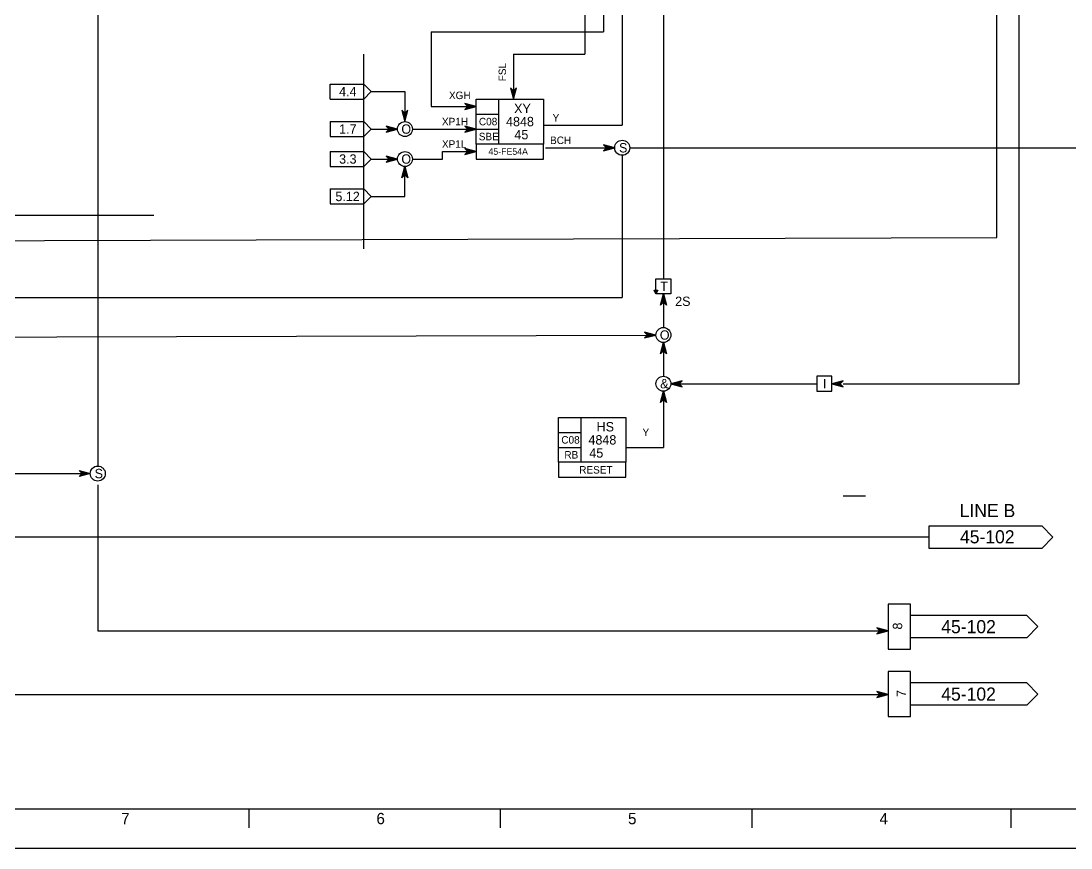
# Model space of a CAD drawing. Extents: x 0 to 841, y 0 to 594.
# Drawn here: x 358.5 to 638.8, y 0 to 220.9 of the extents above; entities that cross this region are included whole.
import ezdxf

# ---------------------------------------------------------------- set-up
doc = ezdxf.new("R2010")
doc.units = 0
for name, color, linetype in [('01-LIN-025-A', 7, 'Continuous'), ('08-LIN-050-A', 7, 'Continuous'), ('09-LIN-050-B', 7, 'Continuous'), ('12-LIN-100-A', 7, 'Continuous'), ('43-', 7, 'Continuous'), ('46-', 7, 'Continuous'), ('48-BOR-018', 7, 'Continuous'), ('49-LOG-UD', 7, 'Continuous'), ('50-REV-035-TRNG', 7, 'Continuous')]:
    doc.layers.add(name, color=color, linetype=linetype)

msp = doc.modelspace()

# ---------------------------------------------------------------- linework, layer by layer
at = {"layer": '01-LIN-025-A'}
for p, q in [((648.95, 10.38), (10.33, 10.38)), ((648.95, 10.38), (10.33, 10.38)), ((419.3, 10.38), (419.3, 5.35)), ((419.3, 10.38), (419.3, 5.35)), ((486.46, 10.38), (486.46, 5.35)), ((486.46, 10.38), (486.46, 5.35)), ((553.61, 10.38), (553.61, 5.35)), ((553.61, 10.38), (553.61, 5.35)), ((622.78, 10.37), (622.78, 5.35)), ((622.78, 10.37), (622.78, 5.35))]:
    msp.add_line(p, q, dxfattribs=at)
at = {"layer": '08-LIN-050-A'}
msp.add_line((601, 83), (343, 83), dxfattribs=at)
at = {"layer": '09-LIN-050-B'}
msp.add_lwpolyline([(0, 0), (841, 0), (841, 594), (0, 594)], close=True, dxfattribs=at)
msp.add_lwpolyline([(0, 0), (841, 0), (841, 594), (0, 594)], close=True, dxfattribs=at)
at = {"layer": '12-LIN-100-A'}
for p, q in [((441, 200), (441, 204)), ((441, 204), (450, 204)), ((450, 204), (452, 202)), ((452, 202), (450, 200)), ((441, 200), (450, 200)), ((441, 194), (441, 190)), ((441, 194), (450, 194)), ((452, 192), (450, 194)), ((450, 190), (452, 192)), ((441, 190), (450, 190)), ((441, 186), (441, 182)), ((441, 186), (450, 186)), ((452, 184), (450, 186)), ((450, 182), (452, 184)), ((441, 182), (450, 182)), ((441, 176), (441, 172)), ((441, 176), (450, 176)), ((452, 174), (450, 176)), ((450, 172), (452, 174)), ((441, 172), (450, 172))]:
    msp.add_line(p, q, dxfattribs=at)
at = {"layer": '43-'}
for p, q in [((601, 86), (631, 86)), ((601, 80), (601, 86)), ((631, 86), (634, 83)), ((634, 83), (631, 80)), ((631, 80), (601, 80))]:
    msp.add_line(p, q, dxfattribs=at)
at = {"layer": '46-'}
for p, q in [((450, 160), (450, 212)), ((490, 202.2), (489.2, 203)), ((489.2, 203), (490, 200)), ((490, 202), (489.4, 202.6)), ((489.4, 202.6), (490, 200.4)), ((490, 201.8), (489.6, 202.2)), ((489.6, 202.2), (490, 200.8)), ((490, 200), (490.8, 203)), ((490.8, 203), (490, 202.2)), ((490, 200.4), (490.6, 202.6)), ((490.6, 202.6), (490, 202)), ((490, 200.8), (490.4, 202.2)), ((490.4, 202.2), (490, 201.8)), ((490, 201.6), (489.8, 201.8)), ((489.8, 201.8), (490, 201.2)), ((490, 201.2), (490.2, 201.8)), ((490.2, 201.8), (490, 201.6)), ((461, 196.2), (460.2, 197)), ((460.2, 197), (461, 194)), ((461, 196), (460.4, 196.6)), ((460.4, 196.6), (461, 194.4)), ((461, 194), (461.8, 197)), ((461.8, 197), (461, 196.2)), ((461, 194.4), (461.6, 196.6)), ((461.6, 196.6), (461, 196)), ((480, 198), (477, 198.8)), ((477, 198.8), (477.8, 198)), ((477.8, 198), (477, 197.2)), ((477, 197.2), (480, 198)), ((479.6, 198), (477.4, 198.6)), ((477.4, 198.6), (478, 198)), ((478, 198), (477.4, 197.4)), ((477.4, 197.4), (479.6, 198)), ((479.2, 198), (477.8, 198.4)), ((477.8, 198.4), (478.2, 198)), ((478.2, 198), (477.8, 197.6)), ((477.8, 197.6), (479.2, 198)), ((478.8, 198), (478.2, 198.2)), ((478.2, 198.2), (478.4, 198)), ((478.4, 198), (478.2, 197.8)), ((478.2, 197.8), (478.8, 198)), ((461, 195.8), (460.6, 196.2)), ((460.6, 196.2), (461, 194.8)), ((461, 195.6), (460.8, 195.8)), ((460.8, 195.8), (461, 195.2)), ((461, 194.8), (461.4, 196.2)), ((461.4, 196.2), (461, 195.8)), ((461, 195.2), (461.2, 195.8)), ((461.2, 195.8), (461, 195.6)), ((459, 192), (456, 192.8)), ((456, 192.8), (456.8, 192)), ((456.8, 192), (456, 191.2)), ((456, 191.2), (459, 192)), ((458.6, 192), (456.4, 192.6)), ((456.4, 192.6), (457, 192)), ((457, 192), (456.4, 191.4)), ((456.4, 191.4), (458.6, 192)), ((458.2, 192), (456.8, 192.4)), ((456.8, 192.4), (457.2, 192)), ((457.2, 192), (456.8, 191.6)), ((456.8, 191.6), (458.2, 192)), ((457.8, 192), (457.2, 192.2)), ((457.2, 192.2), (457.4, 192)), ((457.4, 192), (457.2, 191.8)), ((457.2, 191.8), (457.8, 192)), ((480, 192), (477, 192.8)), ((477, 192.8), (477.8, 192)), ((477.8, 192), (477, 191.2)), ((477, 191.2), (480, 192)), ((479.6, 192), (477.4, 192.6)), ((477.4, 192.6), (478, 192)), ((478, 192), (477.4, 191.4)), ((477.4, 191.4), (479.6, 192)), ((479.2, 192), (477.8, 192.4)), ((477.8, 192.4), (478.2, 192)), ((478.2, 192), (477.8, 191.6)), ((477.8, 191.6), (479.2, 192)), ((478.8, 192), (478.2, 192.2)), ((478.2, 192.2), (478.4, 192)), ((478.4, 192), (478.2, 191.8)), ((478.2, 191.8), (478.8, 192)), ((480, 186), (477, 186.8)), ((477, 186.8), (477.8, 186)), ((477.8, 186), (477, 185.2)), ((477, 185.2), (480, 186)), ((479.6, 186), (477.4, 186.6)), ((477.4, 186.6), (478, 186)), ((478, 186), (477.4, 185.4)), ((477.4, 185.4), (479.6, 186)), ((479.2, 186), (477.8, 186.4)), ((477.8, 186.4), (478.2, 186)), ((478.2, 186), (477.8, 185.6)), ((477.8, 185.6), (479.2, 186)), ((478.8, 186), (478.2, 186.2)), ((478.2, 186.2), (478.4, 186)), ((478.4, 186), (478.2, 185.8)), ((478.2, 185.8), (478.8, 186)), ((517, 187), (514, 187.8)), ((514, 187.8), (514.8, 187)), ((514.8, 187), (514, 186.2)), ((514, 186.2), (517, 187)), ((516.6, 187), (514.4, 187.6)), ((514.4, 187.6), (515, 187)), ((515, 187), (514.4, 186.4)), ((514.4, 186.4), (516.6, 187)), ((516.2, 187), (514.8, 187.4)), ((514.8, 187.4), (515.2, 187)), ((515.2, 187), (514.8, 186.6)), ((514.8, 186.6), (516.2, 187)), ((515.8, 187), (515.2, 187.2)), ((515.2, 187.2), (515.4, 187)), ((515.4, 187), (515.2, 186.8)), ((515.2, 186.8), (515.8, 187)), ((459, 184), (456, 184.8)), ((456, 184.8), (456.8, 184)), ((456.8, 184), (456, 183.2)), ((456, 183.2), (459, 184)), ((458.6, 184), (456.4, 184.6)), ((456.4, 184.6), (457, 184)), ((457, 184), (456.4, 183.4)), ((456.4, 183.4), (458.6, 184)), ((458.2, 184), (456.8, 184.4)), ((456.8, 184.4), (457.2, 184)), ((457.2, 184), (456.8, 183.6)), ((456.8, 183.6), (458.2, 184)), ((457.8, 184), (457.2, 184.2)), ((457.2, 184.2), (457.4, 184)), ((457.4, 184), (457.2, 183.8)), ((457.2, 183.8), (457.8, 184)), ((460.2, 179), (461, 182)), ((461, 179.8), (460.2, 179)), ((460.4, 179.4), (461, 181.6)), ((461, 180), (460.4, 179.4)), ((460.6, 179.8), (461, 181.2)), ((461, 180.2), (460.6, 179.8)), ((460.8, 180.2), (461, 180.8)), ((461, 180.4), (460.8, 180.2)), ((461, 182), (461.8, 179)), ((461, 181.6), (461.6, 179.4)), ((461, 181.2), (461.4, 179.8)), ((461, 180.8), (461.2, 180.2)), ((461.2, 180.2), (461, 180.4)), ((461.4, 179.8), (461, 180.2)), ((461.6, 179.4), (461, 180)), ((461.8, 179), (461, 179.8)), ((348, 169), (394, 169)), ((529.2, 145), (530, 148)), ((530, 145.8), (529.2, 145)), ((529.4, 145.4), (530, 147.6)), ((530, 146), (529.4, 145.4)), ((529.6, 145.8), (530, 147.2)), ((530, 146.2), (529.6, 145.8)), ((529.8, 146.2), (530, 146.8)), ((530, 146.4), (529.8, 146.2)), ((530, 148), (530.8, 145)), ((530, 147.6), (530.6, 145.4)), ((530, 147.2), (530.4, 145.8)), ((530, 146.8), (530.2, 146.2)), ((530.2, 146.2), (530, 146.4)), ((530.4, 145.8), (530, 146.2)), ((530.6, 145.4), (530, 146)), ((530.8, 145), (530, 145.8)), ((528, 137), (525, 137.8)), ((525, 137.8), (525.8, 137)), ((527.6, 137), (525.4, 137.6)), ((525.4, 137.6), (526, 137)), ((527.2, 137), (525.8, 137.4)), ((525.8, 137.4), (526.2, 137)), ((525.8, 137), (525, 136.2)), ((525, 136.2), (528, 137)), ((526, 137), (525.4, 136.4)), ((525.4, 136.4), (527.6, 137)), ((526.2, 137), (525.8, 136.6)), ((525.8, 136.6), (527.2, 137)), ((526.8, 137), (526.2, 137.2)), ((526.2, 137.2), (526.4, 137)), ((526.4, 137), (526.2, 136.8)), ((526.2, 136.8), (526.8, 137)), ((529.2, 132), (530, 135)), ((529.4, 132.4), (530, 134.6)), ((530, 135), (530.8, 132)), ((530, 134.6), (530.6, 132.4)), ((530, 132.8), (529.2, 132)), ((530, 133), (529.4, 132.4)), ((529.6, 132.8), (530, 134.2)), ((530, 133.2), (529.6, 132.8)), ((529.8, 133.2), (530, 133.8)), ((530, 133.4), (529.8, 133.2)), ((530, 134.2), (530.4, 132.8)), ((530, 133.8), (530.2, 133.2)), ((530.2, 133.2), (530, 133.4)), ((530.4, 132.8), (530, 133.2)), ((530.6, 132.4), (530, 133)), ((530.8, 132), (530, 132.8)), ((535, 124.8), (532, 124)), ((532, 124), (535, 123.2)), ((534.6, 124.6), (532.4, 124)), ((532.4, 124), (534.6, 123.4)), ((534.2, 124.4), (532.8, 124)), ((532.8, 124), (534.2, 123.6)), ((533.8, 124.2), (533.2, 124)), ((533.2, 124), (533.8, 123.8)), ((533.6, 124), (533.8, 124.2)), ((533.8, 123.8), (533.6, 124)), ((533.8, 124), (534.2, 124.4)), ((534.2, 123.6), (533.8, 124)), ((534, 124), (534.6, 124.6)), ((534.6, 123.4), (534, 124)), ((534.2, 124), (535, 124.8)), ((535, 123.2), (534.2, 124)), ((578, 124.8), (575, 124)), ((575, 124), (578, 123.2)), ((577.6, 124.6), (575.4, 124)), ((575.4, 124), (577.6, 123.4)), ((577.2, 124.4), (575.8, 124)), ((575.8, 124), (577.2, 123.6)), ((576.8, 124.2), (576.2, 124)), ((576.2, 124), (576.8, 123.8)), ((576.6, 124), (576.8, 124.2)), ((576.8, 123.8), (576.6, 124)), ((576.8, 124), (577.2, 124.4)), ((577.2, 123.6), (576.8, 124)), ((577, 124), (577.6, 124.6)), ((577.6, 123.4), (577, 124)), ((577.2, 124), (578, 124.8)), ((578, 123.2), (577.2, 124)), ((529.2, 119), (530, 122)), ((529.4, 119.4), (530, 121.6)), ((529.6, 119.8), (530, 121.2)), ((529.8, 120.2), (530, 120.8)), ((530, 122), (530.8, 119)), ((530, 121.6), (530.6, 119.4)), ((530, 121.2), (530.4, 119.8)), ((530, 120.8), (530.2, 120.2)), ((530, 119.8), (529.2, 119)), ((530, 120), (529.4, 119.4)), ((530, 120.2), (529.6, 119.8)), ((530, 120.4), (529.8, 120.2)), ((530.2, 120.2), (530, 120.4)), ((530.4, 119.8), (530, 120.2)), ((530.6, 119.4), (530, 120)), ((530.8, 119), (530, 119.8)), ((374.8, 100), (374, 100.8)), ((374, 100.8), (377, 100)), ((377, 100), (374, 99.2)), ((374, 99.2), (374.8, 100)), ((375, 100), (374.4, 100.6)), ((374.4, 100.6), (376.6, 100)), ((376.6, 100), (374.4, 99.4)), ((374.4, 99.4), (375, 100)), ((375.2, 100), (374.8, 100.4)), ((374.8, 100.4), (376.2, 100)), ((376.2, 100), (374.8, 99.6)), ((374.8, 99.6), (375.2, 100)), ((375.4, 100), (375.2, 100.2)), ((375.2, 100.2), (375.8, 100)), ((375.8, 100), (375.2, 99.8)), ((375.2, 99.8), (375.4, 100)), ((584, 94), (578, 94)), ((590, 58), (587, 58.8)), ((587, 58.8), (587.8, 58)), ((587.8, 58), (587, 57.2)), ((587, 57.2), (590, 58)), ((589.6, 58), (587.4, 58.6)), ((587.4, 58.6), (588, 58)), ((588, 58), (587.4, 57.4)), ((587.4, 57.4), (589.6, 58)), ((589.2, 58), (587.8, 58.4)), ((587.8, 58.4), (588.2, 58)), ((588.2, 58), (587.8, 57.6)), ((587.8, 57.6), (589.2, 58)), ((588.8, 58), (588.2, 58.2)), ((588.2, 58.2), (588.4, 58)), ((588.4, 58), (588.2, 57.8)), ((588.2, 57.8), (588.8, 58)), ((590, 41), (587, 41.8)), ((587, 41.8), (587.8, 41)), ((587.8, 41), (587, 40.2)), ((587, 40.2), (590, 41)), ((589.6, 41), (587.4, 41.6)), ((587.4, 41.6), (588, 41)), ((588, 41), (587.4, 40.4)), ((587.4, 40.4), (589.6, 41)), ((589.2, 41), (587.8, 41.4)), ((587.8, 41.4), (588.2, 41)), ((588.2, 41), (587.8, 40.6)), ((587.8, 40.6), (589.2, 41)), ((588.8, 41), (588.2, 41.2)), ((588.2, 41.2), (588.4, 41)), ((588.4, 41), (588.2, 40.8)), ((588.2, 40.8), (588.8, 41))]:
    msp.add_line(p, q, dxfattribs=at)
for points in [[(619, 163), (619, 364)], [(519, 326), (519, 193)], [(530, 326), (530, 151.83)], [(514, 319), (514, 218)], [(509, 290), (509, 212)], [(379, 240), (379, 102)], [(625, 124), (625, 225)], [(468, 218), (514, 218)], [(468, 218), (468, 198)], [(490, 212), (490, 201)], [(490, 212), (509, 212)], [(452, 202), (461, 202)], [(461, 202), (461, 194)], [(468, 198), (480, 198)], [(452, 192), (459, 192)], [(463, 192), (481, 192)], [(498, 193), (519, 193)], [(471, 186), (480, 186)], [(471, 184), (471, 186)], [(498.5, 187), (517, 187)], [(521, 187), (741, 187)], [(452, 184), (459, 184)], [(463, 184), (471, 184)], [(519, 185), (519, 147)], [(461, 174), (461, 182)], [(452, 174), (461, 174)], [(280, 162), (619, 163)], [(188, 147), (519, 147)], [(530, 148), (530, 139)], [(176, 136), (528, 137)], [(530, 135), (530, 126)], [(532, 124), (571, 124)], [(578, 124), (625, 124)], [(530, 122), (530, 107)], [(520, 107), (530, 107)], [(306, 100), (377, 100)], [(379, 97), (379, 58)], [(379, 58), (590, 58)], [(174, 41), (590, 41)]]:
    msp.add_lwpolyline(points, dxfattribs=at)
at = {"layer": '48-BOR-018'}
for p, q in [((480, 200), (498, 200)), ((480, 188), (480, 200)), ((486, 200), (486, 188)), ((498, 200), (498, 188)), ((480, 196), (486, 196)), ((480, 192), (486, 192)), ((498, 188), (480, 188)), ((480, 188), (480, 184)), ((498, 184), (498, 188)), ((480, 184), (498, 184)), ((528, 148), (527.5, 149)), ((527.5, 149), (528.5, 149)), ((527.64, 148.9), (528.03, 148.27)), ((528.35, 148.9), (527.8, 148.9)), ((527.8, 148.9), (528.03, 148.5)), ((528.19, 148.82), (527.95, 148.82)), ((528.5, 149), (528, 148)), ((528.03, 148.27), (528.35, 148.9)), ((528.03, 148.5), (528.19, 148.82)), ((502, 115), (520, 115)), ((502, 103), (502, 115)), ((508, 115), (508, 103)), ((520, 115), (520, 103)), ((502, 111), (508, 111)), ((502, 107), (508, 107)), ((520, 103), (502, 103)), ((502, 103), (502, 99)), ((520, 99), (520, 103)), ((502, 99), (520, 99))]:
    msp.add_line(p, q, dxfattribs=at)
for points in [[(528, 152), (532, 152), (532, 148), (528, 148)], [(571, 122), (575, 122), (575, 126), (571, 126)]]:
    msp.add_lwpolyline(points, close=True, dxfattribs=at)
for centre in [(461, 192), (519, 187), (461, 184), (530, 137), (530, 124), (379, 100)]:
    msp.add_circle(centre, 2, dxfattribs=at)
at = {"layer": '49-LOG-UD'}
for p, q in [((590, 65.11), (590, 53.11)), ((596, 65.11), (590, 65.11)), ((596, 53.11), (596, 65.11)), ((627, 62.11), (596, 62.11)), ((627, 62.11), (630, 59.11)), ((630, 59.11), (627, 56.11)), ((627, 56.11), (596, 56.11)), ((590, 53.11), (596, 53.11)), ((590, 47.11), (590, 35.11)), ((596, 47.11), (590, 47.11)), ((596, 35.11), (596, 47.11)), ((627, 44.11), (596, 44.11)), ((627, 44.11), (630, 41.11)), ((630, 41.11), (627, 38.11)), ((627, 38.11), (596, 38.11)), ((590, 35.11), (596, 35.11))]:
    msp.add_line(p, q, dxfattribs=at)

# ---------------------------------------------------------------- texts
at = {"layer": '01-LIN-025-A'}
for s, p in [('7', (385.24, 6.35)), ('7', (385.24, 6.35)), ('6', (453.4, 6.35)), ('6', (453.4, 6.35)), ('5', (520.56, 6.35)), ('5', (520.56, 6.35)), ('4', (587.72, 6.35)), ('4', (587.72, 6.35))]:
    msp.add_text(s, height=3.02, dxfattribs=at).set_placement(p)
at = {"layer": '12-LIN-100-A'}
for s, p in [('4.4', (443.43, 200.75)), ('1.7', (443.43, 190.75)), ('3.3', (443.43, 182.75)), ('5.12', (442.44, 172.75))]:
    msp.add_text(s, height=2.5, dxfattribs=at).set_placement(p)
at = {"layer": '49-LOG-UD'}
for s, p in [('LINE B', (609.11, 88.36)), ('45-102', (609.19, 81.36)), ('45-102', (604.19, 57.36)), ('45-102', (604.19, 39.36))]:
    msp.add_text(s, height=3.5, dxfattribs=at).set_placement(p)
at = {"layer": '50-REV-035-TRNG'}
for s, height, p in [('FSL', 2, (488, 204.75)), ('8', 2.5, (593.75, 58.34)), ('7', 2.5, (594.75, 40.34))]:
    msp.add_text(s, height=height, rotation=90, dxfattribs=at).set_placement(p)
for s, height, p in [('XGH', 2, (472.75, 200)), ('XY', 2.5, (490.15, 196.25)), ('XP1H', 2, (470.88, 193)), ('C08', 2, (480.75, 193)), ('4848', 2.5, (488, 192.75)), ('Y', 2, (500.43, 194)), ('O', 2.5, (460.05, 190.75)), ('SBE', 2, (480.71, 189)), ('45', 2.5, (490.23, 189.25)), ('XP1L', 2, (470.88, 187)), ('BCH', 2, (499.75, 188)), ('S', 2.5, (518.16, 185.75)), ('O', 2.5, (460.05, 182.75)), ('45-FE54A', 1.75, (483.3, 185.13)), ('T', 2.5, (529.16, 148.75)), ('2S', 2.5, (533.15, 144.75)), ('O', 2.5, (529.05, 135.75)), ('&', 2.5, (529.15, 122.75)), ('I', 2.5, (572.59, 122.75)), ('HS', 2.5, (512.18, 111.25)), ('C08', 2, (502.75, 108)), ('4848', 2.5, (510, 107.75)), ('Y', 2, (524.43, 110)), ('45', 2.5, (510.23, 104.25)), ('RB', 2, (503.57, 104)), ('S', 2.5, (378.16, 98.75)), ('RESET', 2, (507.52, 100))]:
    msp.add_text(s, height=height, dxfattribs=at).set_placement(p)

doc.saveas('drawing.dxf')
